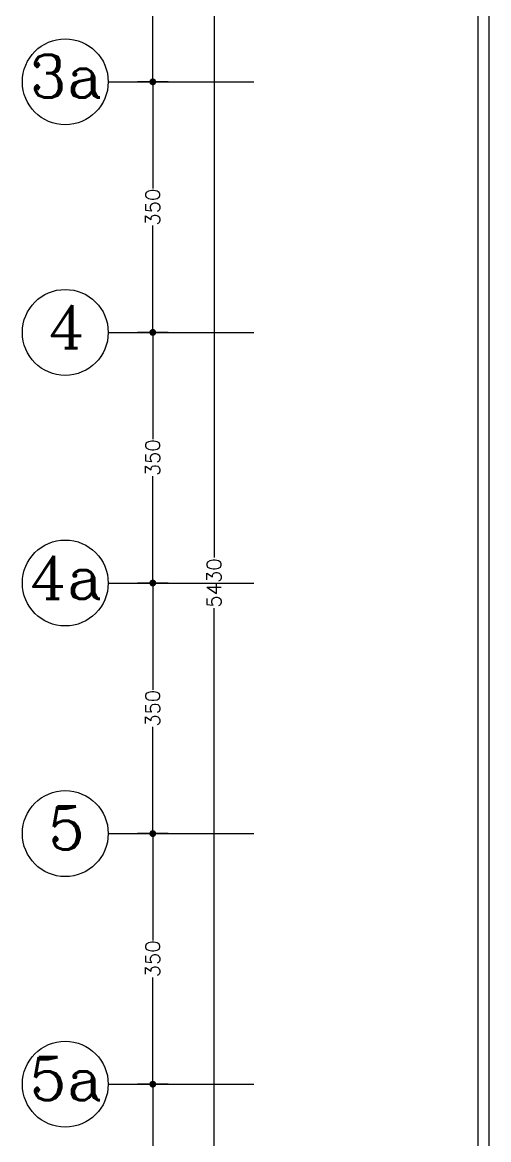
# Model space of a CAD drawing. Header units: inches. Extents: x 567115 to 582893, y 124948 to 133566.
# Drawn here: x 567221 to 567873, y 127937 to 129497 of the extents above; entities that cross this region are included whole.
import ezdxf
from ezdxf.enums import TextEntityAlignment as Align

# ---------------------------------------------------------------- set-up
doc = ezdxf.new("R2010")
doc.units = ezdxf.units.IN
doc.header["$MEASUREMENT"] = 0
doc.header["$PDMODE"] = 66
doc.linetypes.add('DASHED2', pattern=[0.375, 0.25, -0.125])
for name, color, linetype in [('axx', 8, 'DASHED2'), ('DIM', 15, 'Continuous'), ('jadval', 11, 'Continuous')]:
    doc.layers.add(name, color=color, linetype=linetype)
doc.styles.add('ROMANS', font='romans.shx')
doc.styles.add('style1', font='romanc.shx', dxfattribs={"oblique": 5, "height": 25})
doc.dimstyles.new('DIM 1-100', dxfattribs={"dimtxt": 20, "dimasz": 1, "dimexe": 1, "dimexo": 0.08, "dimgap": 0.09, "dimtad": 0, "dimdec": 0, "dimzin": 0, "dimdsep": 46, "dimtxsty": 'ROMANS', "dimblk": 'KHAT', "dimcen": 0.09, "dimse1": 1, "dimse2": 1, "dimclrd": 15, "dimclre": 15, "dimclrt": 6, "dimadec": 0, "dimazin": 0, "dimtfac": 1, "dimtdec": 0, "dimtix": 1, "dimtmove": 2, "dimatfit": 3, "dimfxl": 0, "dimtolj": 1, "dimtzin": 0, "dimarcsym": 0})

# ---------------------------------------------------------------- blocks, each defined once
blk = doc.blocks.new('KHAT')
at = {"layer": 'DIM', "ltscale": 0.5}
blk.add_line((0, -21.5), (0, 21.5), dxfattribs=at)
at = {"layer": 'DIM', "ltscale": 0.5, "const_width": 4.75}
blk.add_lwpolyline([(-2.4, 0, 1), (2.4, 0, 1)], format="xyb", close=True, dxfattribs=at)
blk = doc.blocks.new('*D296')
at = {"layer": 'axx', "color": 15, "linetype": 'Continuous', "lineweight": -2, "transparency": 16777216}
for p, q in [((567403.7, 128013.1), (567403.7, 127865)), ((567403.7, 127665.1), (567403.7, 127813.3))]:
    blk.add_line(p, q, dxfattribs=at)
at = {"layer": 'Defpoints', "color": 0, "linetype": 'Continuous', "lineweight": 5, "transparency": 16777216}
for p in [(567342.2, 128014.1), (567403.7, 128014.1), (567403.7, 127664.1)]:
    blk.add_point(p, dxfattribs=at)
at = {"layer": 'axx', "color": 15, "linetype": 'Continuous', "lineweight": -2, "transparency": 16777216}
for p, rotation in [((567403.7, 128014.1), 90), ((567403.7, 127664.1), 270)]:
    blk.add_blockref('KHAT', p, dxfattribs=dict(at, rotation=rotation))
at = {"layer": 'axx', "color": 6, "linetype": 'Continuous', "transparency": 16777216, "insert": (567403.7, 127839.1), "char_height": 20, "attachment_point": 5, "rotation": 90, "style": 'ROMANS'}
blk.add_mtext('\\A1;350', dxfattribs=at)
blk = doc.blocks.new('*D297')
at = {"layer": 'axx', "color": 15, "linetype": 'Continuous', "lineweight": -2, "transparency": 16777216}
for p, q in [((567403.7, 128363.1), (567403.7, 128215)), ((567403.7, 128015.1), (567403.7, 128163.3))]:
    blk.add_line(p, q, dxfattribs=at)
at = {"layer": 'Defpoints', "color": 0, "linetype": 'Continuous', "lineweight": 5, "transparency": 16777216}
for p in [(567403.7, 128364.1), (567403.7, 128364.1), (567342.2, 128014.1)]:
    blk.add_point(p, dxfattribs=at)
at = {"layer": 'axx', "color": 15, "linetype": 'Continuous', "lineweight": -2, "transparency": 16777216}
for p, rotation in [((567403.7, 128364.1), 90), ((567403.7, 128014.1), 270)]:
    blk.add_blockref('KHAT', p, dxfattribs=dict(at, rotation=rotation))
at = {"layer": 'axx', "color": 6, "linetype": 'Continuous', "transparency": 16777216, "insert": (567403.7, 128189.1), "char_height": 20, "attachment_point": 5, "rotation": 90, "style": 'ROMANS'}
blk.add_mtext('\\A1;350', dxfattribs=at)
blk = doc.blocks.new('*D298')
at = {"layer": 'axx', "color": 15, "linetype": 'Continuous', "lineweight": -2, "transparency": 16777216}
for p, q in [((567403.7, 128713.1), (567403.7, 128565)), ((567403.7, 128365.1), (567403.7, 128513.3))]:
    blk.add_line(p, q, dxfattribs=at)
at = {"layer": 'Defpoints', "color": 0, "linetype": 'Continuous', "lineweight": 5, "transparency": 16777216}
for p in [(567342.2, 128714.1), (567403.7, 128714.1), (567403.7, 128364.1)]:
    blk.add_point(p, dxfattribs=at)
at = {"layer": 'axx', "color": 15, "linetype": 'Continuous', "lineweight": -2, "transparency": 16777216}
for p, rotation in [((567403.7, 128714.1), 90), ((567403.7, 128364.1), 270)]:
    blk.add_blockref('KHAT', p, dxfattribs=dict(at, rotation=rotation))
at = {"layer": 'axx', "color": 6, "linetype": 'Continuous', "transparency": 16777216, "insert": (567403.7, 128539.1), "char_height": 20, "attachment_point": 5, "rotation": 90, "style": 'ROMANS'}
blk.add_mtext('\\A1;350', dxfattribs=at)
blk = doc.blocks.new('*D299')
at = {"layer": 'axx', "color": 15, "linetype": 'Continuous', "lineweight": -2, "transparency": 16777216}
for p, q in [((567403.7, 129063.1), (567403.7, 128915)), ((567403.7, 128715.1), (567403.7, 128863.3))]:
    blk.add_line(p, q, dxfattribs=at)
at = {"layer": 'Defpoints', "color": 0, "linetype": 'Continuous', "lineweight": 5, "transparency": 16777216}
for p in [(567403.7, 129064.1), (567403.7, 129064.1), (567342.2, 128714.1)]:
    blk.add_point(p, dxfattribs=at)
at = {"layer": 'axx', "color": 15, "linetype": 'Continuous', "lineweight": -2, "transparency": 16777216}
for p, rotation in [((567403.7, 129064.1), 90), ((567403.7, 128714.1), 270)]:
    blk.add_blockref('KHAT', p, dxfattribs=dict(at, rotation=rotation))
at = {"layer": 'axx', "color": 6, "linetype": 'Continuous', "transparency": 16777216, "insert": (567403.7, 128889.1), "char_height": 20, "attachment_point": 5, "rotation": 90, "style": 'ROMANS'}
blk.add_mtext('\\A1;350', dxfattribs=at)
blk = doc.blocks.new('*D300')
at = {"layer": 'axx', "color": 15, "linetype": 'Continuous', "lineweight": -2, "transparency": 16777216}
for p, q in [((567403.7, 129413.1), (567403.7, 129265)), ((567403.7, 129065.1), (567403.7, 129213.3))]:
    blk.add_line(p, q, dxfattribs=at)
at = {"layer": 'Defpoints', "color": 0, "linetype": 'Continuous', "lineweight": 5, "transparency": 16777216}
for p in [(567342.2, 129414.1), (567403.7, 129414.1), (567403.7, 129064.1)]:
    blk.add_point(p, dxfattribs=at)
at = {"layer": 'axx', "color": 15, "linetype": 'Continuous', "lineweight": -2, "transparency": 16777216}
for p, rotation in [((567403.7, 129414.1), 90), ((567403.7, 129064.1), 270)]:
    blk.add_blockref('KHAT', p, dxfattribs=dict(at, rotation=rotation))
at = {"layer": 'axx', "color": 6, "linetype": 'Continuous', "transparency": 16777216, "insert": (567403.7, 129239.1), "char_height": 20, "attachment_point": 5, "rotation": 90, "style": 'ROMANS'}
blk.add_mtext('\\A1;350', dxfattribs=at)
blk = doc.blocks.new('*D307')
at = {"layer": 'axx', "color": 15, "linetype": 'Continuous', "lineweight": -2, "transparency": 16777216}
for p, q in [((567403.7, 129763.1), (567403.7, 129615)), ((567403.7, 129415.1), (567403.7, 129563.3))]:
    blk.add_line(p, q, dxfattribs=at)
at = {"layer": 'Defpoints', "color": 0, "linetype": 'Continuous', "lineweight": 5, "transparency": 16777216}
for p in [(567341.4, 129764.1), (567403.7, 129764.1), (567382.3, 129414.1)]:
    blk.add_point(p, dxfattribs=at)
at = {"layer": 'axx', "color": 15, "linetype": 'Continuous', "lineweight": -2, "transparency": 16777216}
for p, rotation in [((567403.7, 129764.1), 90), ((567403.7, 129414.1), 270)]:
    blk.add_blockref('KHAT', p, dxfattribs=dict(at, rotation=rotation))
at = {"layer": 'axx', "color": 6, "linetype": 'Continuous', "transparency": 16777216, "insert": (567403.7, 129589.1), "char_height": 20, "attachment_point": 5, "rotation": 90, "style": 'ROMANS'}
blk.add_mtext('\\A1;350', dxfattribs=at)
blk = doc.blocks.new('*D306')
at = {"layer": 'axx', "color": 15, "linetype": 'Continuous', "lineweight": -2, "transparency": 16777216}
for p, q in [((567489.4, 131428.1), (567489.4, 128749.5)), ((567489.4, 126000.1), (567489.4, 128678.8))]:
    blk.add_line(p, q, dxfattribs=at)
at = {"layer": 'Defpoints', "color": 0, "linetype": 'Continuous', "lineweight": 5, "transparency": 16777216}
for p in [(567489.4, 131429.1), (567558.3, 131429.1), (567558.3, 125999.1)]:
    blk.add_point(p, dxfattribs=at)
at = {"layer": 'axx', "color": 15, "linetype": 'Continuous', "lineweight": -2, "transparency": 16777216}
for p, rotation in [((567489.4, 131429.1), 90), ((567489.4, 125999.1), 270)]:
    blk.add_blockref('KHAT', p, dxfattribs=dict(at, rotation=rotation))
at = {"layer": 'axx', "color": 6, "linetype": 'Continuous', "transparency": 16777216, "insert": (567489.4, 128714.1), "char_height": 20, "attachment_point": 5, "rotation": 90, "style": 'ROMANS'}
blk.add_mtext('\\A1;5430', dxfattribs=at)

msp = doc.modelspace()

# ---------------------------------------------------------------- linework, layer by layer
at = {"layer": 'axx', "linetype": 'Continuous', "ltscale": 200}
for p, q in [((567341.4, 129414.1), (567545.1, 129414.1)), ((567341.4, 129064.1), (567545.1, 129064.1)), ((567341.4, 128714.1), (567545.1, 128714.1)), ((567341.4, 128364.1), (567545.1, 128364.1)), ((567341.4, 128014.1), (567545.1, 128014.1))]:
    msp.add_line(p, q, dxfattribs=at)
at = {"layer": 'axx', "color": 3, "linetype": 'Continuous'}
for centre in [(567281.4, 129414.1), (567281.4, 129064.1), (567281.4, 128714.1), (567281.4, 128364.1), (567281.4, 128014.1)]:
    msp.add_circle(centre, 60, dxfattribs=at)
at = {"layer": 'jadval'}
for p, q in [((567858.1, 130322.7), (567858.1, 126720.6)), ((567873.1, 130322.7), (567873.1, 126735.6))]:
    msp.add_line(p, q, dxfattribs=at)

# ---------------------------------------------------------------- texts
at = {"layer": 'axx', "color": 6, "linetype": 'Continuous', "style": 'style1'}
for s, p in [('3a', (567283.2, 129392)), ('4', (567283.2, 129042)), ('4a', (567283.2, 128692)), ('5', (567283.2, 128342)), ('5a', (567283.2, 127992))]:
    msp.add_text(s, height=60, dxfattribs=at).set_placement(p, align=Align.CENTER)

# ---------------------------------------------------------------- dimensions: what is measured, and where the dimension line sits
at = {"layer": 'axx', "color": 15, "linetype": 'Continuous'}
for base, p1, p2, picture, middle in [((567489.4, 131429.1), (567558.3, 125999.1), (567558.3, 131429.1), '*D306', (567489.4, 128714.1)), ((567403.7, 129764.1), (567382.3, 129414.1), (567341.4, 129764.1), '*D307', (567403.7, 129589.1)), ((567403.7, 129414.1), (567403.7, 129064.1), (567342.2, 129414.1), '*D300', (567403.7, 129239.1)), ((567403.7, 129064.1), (567342.2, 128714.1), (567403.7, 129064.1), '*D299', (567403.7, 128889.1)), ((567403.7, 128714.1), (567403.7, 128364.1), (567342.2, 128714.1), '*D298', (567403.7, 128539.1)), ((567403.7, 128364.1), (567342.2, 128014.1), (567403.7, 128364.1), '*D297', (567403.7, 128189.1)), ((567403.7, 128014.1), (567403.7, 127664.1), (567342.2, 128014.1), '*D296', (567403.7, 127839.1))]:
    dim = msp.add_linear_dim(base=base, p1=p1, p2=p2, angle=90, dimstyle='DIM 1-100', dxfattribs=at)
    dim.commit()
    dim.dimension.update_dxf_attribs({"geometry": picture, "text_midpoint": middle})

doc.saveas('drawing.dxf')
